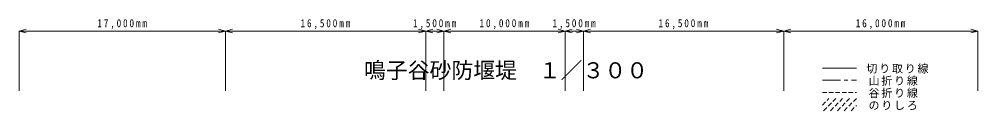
# Model space of a CAD drawing. Units: millimetres at full size, sheet at 1:300. Extents: x -1911260 to 408766, y -45196 to 976532.
# Drawn here: x 191920 to 270920, y 740882 to 748389 of the extents above; entities that cross this region are included whole.
import ezdxf
from ezdxf.enums import TextEntityAlignment as Align

# ---------------------------------------------------------------- set-up
doc = ezdxf.new("R2010")
doc.units = ezdxf.units.MM
doc.header["$LTSCALE"] = 300
doc.linetypes.add('CHAIN1', pattern=[8, 5, -1, 1, -1])
doc.linetypes.add('DASHED1', pattern=[1.8, 1.2, -0.6])
for name, color, linetype, lineweight in [('0-0', 4, 'Continuous', 5), ('0-3_ハッチ補助', 4, 'Continuous', 5), ('0-A_文字', 2, 'DASHED1', 5)]:
    doc.layers.add(name, color=color, linetype=linetype, lineweight=lineweight)
doc.layers.add('0-2_本体補助', color=7, linetype='Continuous')
doc.styles.add('ＭＳ ゴシック', font='')
doc.styles.get('ＭＳ ゴシック').set_extended_font_data('MS Gothic')

msp = doc.modelspace()

# ---------------------------------------------------------------- linework, layer by layer
at = {"layer": '0-3_ハッチ補助'}
for p, q in [((191920.5, 747416.4), (192500.1, 747571.7)), ((191920.5, 747416.4), (208920.5, 747416.4)), ((191920.5, 747416.4), (192500.1, 747261.1)), ((191920.5, 747416.4), (191920.5, 742514.1)), ((208920.5, 747416.4), (208340.9, 747571.7)), ((208920.5, 747416.4), (208340.9, 747261.1)), ((208920.5, 747416.4), (209500.1, 747571.7)), ((208920.5, 747416.4), (208920.5, 742514.1)), ((208920.5, 747416.4), (225420.5, 747416.4)), ((208920.5, 747416.4), (209500.1, 747261.1)), ((225420.5, 747416.4), (224840.9, 747571.7)), ((225420.5, 747416.4), (224840.9, 747261.1)), ((225420.5, 747416.4), (226000.1, 747571.7)), ((225420.5, 747416.4), (225420.5, 742514.1)), ((225420.5, 747416.4), (226920.5, 747416.4)), ((225420.5, 747416.4), (226000.1, 747261.1)), ((226920.5, 747416.4), (226340.9, 747571.7)), ((226920.5, 747416.4), (226340.9, 747261.1)), ((226920.5, 747416.4), (227500.1, 747571.7)), ((226920.5, 747416.4), (226920.5, 742514.1)), ((226920.5, 747416.4), (236920.5, 747416.4)), ((226920.5, 747416.4), (227500.1, 747261.1)), ((236920.5, 747416.4), (236340.9, 747571.7)), ((236920.5, 747416.4), (236340.9, 747261.1)), ((236920.5, 747416.4), (237500.1, 747571.7)), ((236920.5, 747416.4), (236920.5, 742514.1)), ((236920.5, 747416.4), (238420.5, 747416.4)), ((236920.5, 747416.4), (237500.1, 747261.1)), ((238420.5, 747416.4), (237840.9, 747571.7)), ((238420.5, 747416.4), (237840.9, 747261.1)), ((238420.5, 747416.4), (239000.1, 747571.7)), ((238420.5, 747416.4), (238420.5, 742514.1)), ((238420.5, 747416.4), (254920.5, 747416.4)), ((238420.5, 747416.4), (239000.1, 747261.1)), ((254920.5, 747416.4), (254340.9, 747571.7)), ((254920.5, 747416.4), (254340.9, 747261.1)), ((254920.5, 747416.4), (255500.1, 747571.7)), ((254920.5, 747416.4), (254920.5, 742514.1)), ((254920.5, 747416.4), (270920.5, 747416.4)), ((254920.5, 747416.4), (255500.1, 747261.1)), ((270920.5, 747416.4), (270340.9, 747571.7)), ((270920.5, 747416.4), (270340.9, 747261.1)), ((270920.5, 747416.4), (270920.5, 742514.1))]:
    msp.add_line(p, q, dxfattribs=at)
at = {"layer": '0-A_文字', "color": 4, "linetype": 'Continuous'}
msp.add_line((258115.5, 744379.1), (260915.5, 744379.1), dxfattribs=at)
at = {"layer": '0-A_文字', "linetype": 'CHAIN1'}
msp.add_line((258115.5, 743379.1), (260915.5, 743379.1), dxfattribs=at)
at = {"layer": '0-A_文字', "color": 7}
msp.add_line((258115.5, 742379.1), (260915.5, 742379.1), dxfattribs=at)
at = {"layer": '0-A_文字'}
for p, q in [((258115.5, 741347.7), (258649.5, 741881.8)), ((258215.2, 740881.8), (259215.2, 741881.8)), ((258780.9, 740881.8), (259780.9, 741881.8)), ((259346.6, 740881.8), (260346.6, 741881.8)), ((259912.3, 740881.8), (260912.3, 741881.8)), ((260478, 740881.8), (260915.5, 741319.3))]:
    msp.add_line(p, q, dxfattribs=at)

# ---------------------------------------------------------------- texts
at = {"layer": '0-0', "color": 7, "char_height": 659.8, "attachment_point": 7, "style": 'ＭＳ ゴシック'}
for s, insert in [('\\T1.17;切り取り線', (261742, 743929.1)), ('\\T1.17;山折り線', (261917, 742929.1)), ('\\T1.17;谷折り線', (261917, 741929.1)), ('\\T1.17;のりしろ', (261917, 740929.1))]:
    msp.add_mtext(s, dxfattribs=dict(at, insert=insert))
at = {"layer": '0-2_本体補助', "char_height": 659.8, "attachment_point": 7, "style": 'ＭＳ ゴシック'}
for s, insert in [('\\T1.39;\\W0.85;17,000mm', (198358, 747566.4)), ('\\T1.39;\\W0.85;16,500mm', (215108, 747566.4)), ('\\T1.39;\\W0.85;1,500mm', (224370.5, 747566.4)), ('\\T1.39;\\W0.85;10,000mm', (229858, 747566.4)), ('\\T1.39;\\W0.85;1,500mm', (235870.5, 747566.4)), ('\\T1.39;\\W0.85;16,500mm', (244608, 747566.4)), ('\\T1.39;\\W0.85;16,000mm', (260858, 747566.4))]:
    msp.add_mtext(s, dxfattribs=dict(at, insert=insert))
at = {"layer": '0-A_文字', "color": 4, "style": 'ＭＳ ゴシック'}
msp.add_text('鳴子谷砂防堰堤\u3000１／３００', height=1320, dxfattribs=at).set_placement((220337.4, 743143.9), align=Align.BOTTOM_LEFT)

doc.saveas('drawing.dxf')
